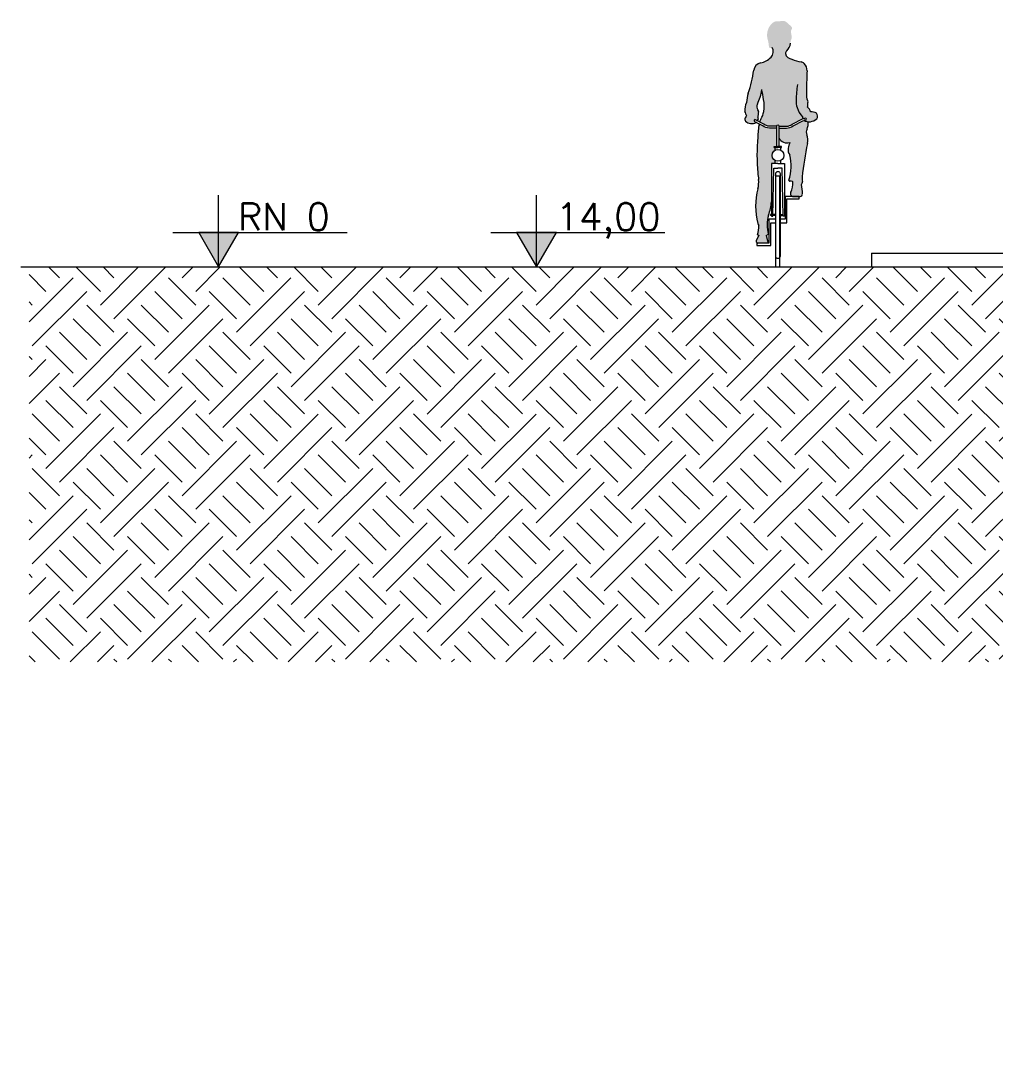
# Model space of a CAD drawing. Header units: millimetres. Extents: x 1135 to 1350, y 205 to 283.
# Drawn here: x 1287.28 to 1294.44, y 214.83 to 222.51 of the extents above; entities that cross this region are included whole.
import ezdxf

# ---------------------------------------------------------------- set-up
doc = ezdxf.new("R2010")
doc.units = ezdxf.units.MM
doc.header["$LTSCALE"] = 10
for name, color, linetype, lineweight in [('CINZA', 252, 'Continuous', 13), ('cinza 03', 252, 'Continuous', 13), ('COTA', 90, 'Continuous', 9), ('pn 02', 16, 'Continuous', 20), ('PN-01', 90, 'Continuous', 13)]:
    doc.layers.add(name, color=color, linetype=linetype, lineweight=lineweight)
doc.styles.get("Standard").update_dxf_attribs({"font": 'simplex.shx'})

msp = doc.modelspace()

# ---------------------------------------------------------------- hatches: boundary and pattern name
at = {"layer": 'CINZA'}
h = msp.add_hatch(dxfattribs=at)
h.set_pattern_fill('SOLO2', color=256, style=0)
h.set_pattern_definition([(45, (759.0659, 189.21928), (0.2, 0.6), [0.5656854, -0.5656854]), (45, (759.1659, 189.11928), (0.2, 0.6), [0.5656854, -0.5656854]), (315, (759.2659, 189.1193), (0.6, 0.2), [0.2828427, -0.2828427]), (315, (759.3659, 189.2193), (0.6, 0.2), [0.2828427, -0.2828427]), (315, (759.4659, 189.3193), (0.6, 0.2), [0.2828427, -0.2828427]), (315, (759.5659, 189.4193), (0.6, 0.2), [0.2828427, -0.2828427])])
h.paths.add_polyline_path([(1296.2833, 220.7), (1293.5287, 220.7), (1287.3429, 220.7), (1287.3429, 217.7984), (1293.6837, 217.7984)])
h.paths.add_polyline_path([(1297.4787, 220.2), (1303.7287, 220.2), (1303.7287, 220.7), (1296.2833, 220.7), (1293.6837, 217.7984), (1294.6389, 217.7984), (1294.6389, 214.8303), (1297.4787, 216.3694)])
at = {"layer": 'cinza 03'}
msp.add_hatch(color=256, dxfattribs=at).paths.add_polyline_path([(1293.056, 222.1392, 0.202684), (1293.0352, 222.1932, 0.161781), (1293.0117, 222.2055, -0.065567), (1292.945, 222.2255, -0.307921), (1292.8965, 222.2661, -0.184922), (1292.9067, 222.2867, 0.187616), (1292.9341, 222.3431, -0.116407), (1292.939, 222.3687, 0.172907), (1292.9417, 222.4024, -0.10794), (1292.9399, 222.4412, 0.441114), (1292.9414, 222.4638, 0.031772), (1292.9024, 222.4994, 0.204991), (1292.8768, 222.5065, -0.037656), (1292.8337, 222.504, 0.165992), (1292.8081, 222.4958, 0.145639), (1292.7697, 222.4444, 0.167049), (1292.768, 222.3655, -0.073057), (1292.7756, 222.3195, 0.704993), (1292.799, 222.3116, -0.348685), (1292.7914, 222.2399, -0.150141), (1292.715, 222.1985, 0.321026), (1292.6641, 222.1441, -0.050781), (1292.6242, 221.975, 0.072685), (1292.6112, 221.9066, 0.136106), (1292.5995, 221.8418, -0.038295), (1292.6126, 221.8073, 0.073267), (1292.602, 221.7957, 0.374039), (1292.605, 221.7702, 0.320817), (1292.6833, 221.7612), (1292.6755, 221.7652, -0.769949), (1292.6723, 221.782), (1292.685, 221.7755, 0.79908), (1292.6947, 221.7964, -0.053502), (1292.6996, 221.8402, 0.318491), (1292.6944, 221.8526, -0.273988), (1292.6912, 221.8964, 0.082263), (1292.7236, 222.0019, -0.01112), (1292.7371, 221.9296, -0.078025), (1292.7376, 221.8405, -0.103363), (1292.7175, 221.7862, 0.076369), (1292.7078, 221.7639), (1292.7382, 221.7484, 0.17399), (1292.7793, 221.7336), (1292.835, 221.7336), (1292.835, 221.7358, -1), (1292.8494, 221.7358), (1292.8494, 221.7336), (1292.905, 221.7336, 0.17399), (1292.9461, 221.7484), (1293.0287, 221.7905, 0.253981), (1293.0377, 221.7911, -0.847127), (1293.0502, 221.7781, 0.029331), (1293.0312, 221.7755, 0.324312), (1293.1268, 221.7888, 0.330763), (1293.1258, 221.828, 0.157716), (1293.0809, 221.8381, 0.171059), (1293.0598, 221.8732, 0.06425), (1293.0625, 221.9061, 0.295314), (1293.0543, 221.9316, -0.025569), (1293.0517, 222.0061, -0.00676)])
h = msp.add_hatch(color=256, dxfattribs=at)
h.paths.add_polyline_path([(1292.835, 221.7201), (1292.7793, 221.7201, -0.168918), (1292.7308, 221.737), (1292.7052, 221.75, 0.064892), (1292.6957, 221.6531, 0.051381), (1292.6944, 221.3899, 0.006269), (1292.6998, 221.341, -0.097008), (1292.6951, 221.2744, 0.130104), (1292.6938, 221.0186, 0.136373), (1292.7024, 221.0037, -0.077913), (1292.6921, 220.9367), (1292.7014, 220.9343), (1292.6821, 220.8906, 0.270531), (1292.695, 220.8735), (1292.7698, 220.8735), (1292.7558, 220.9311), (1292.7739, 220.9401, -0.159526), (1292.7731, 221.0805, 0.070639), (1292.7941, 221.1783), (1292.7941, 221.4596), (1292.8219, 221.4596), (1292.8219, 221.4805, -0.277901), (1292.7989, 221.5188, -0.277901), (1292.8219, 221.5571), (1292.8219, 221.5782), (1292.8155, 221.5782), (1292.8155, 221.5853), (1292.835, 221.5853)])
h.paths.add_polyline_path([(1293.0557, 221.7116, 0.128483), (1293.0641, 221.766, -0.108942), (1293.0301, 221.7761), (1292.9535, 221.737, -0.168918), (1292.905, 221.7201), (1292.8494, 221.7201), (1292.8494, 221.6467, 0.345983), (1292.9296, 221.6131, 0.030066), (1292.9184, 221.5726, 0.21244), (1292.9291, 221.5225, -0.137037), (1292.9228, 221.3372, 0.611675), (1292.9301, 221.33, -0.240046), (1292.9484, 221.3272, 0.000907), (1292.9508, 221.3255, -0.137999), (1292.9358, 221.2481, 0.552203), (1292.9542, 221.2175, 0.01241), (1293.0054, 221.2179, 0.399749), (1293.0228, 221.2355, 0.071162), (1293.0141, 221.3058, 0.293025), (1293.0223, 221.3276, -0.071068), (1293.0199, 221.3612, -0.022308), (1293.0593, 221.6071, 0.146047), (1293.0538, 221.6706, -0.215156)])
at = {"layer": 'pn 02'}
for points in [[(1288.8806, 220.953), (1288.5885, 220.953), (1288.7345, 220.7)], [(1291.2155, 220.953), (1290.9234, 220.953), (1291.0695, 220.7)]]:
    msp.add_hatch(color=256, dxfattribs=at).paths.add_polyline_path(points)

# ---------------------------------------------------------------- linework, layer by layer
at = {"layer": 'cinza 03'}
for p, q in [((1292.8155, 221.5853), (1292.8422, 221.5853)), ((1292.8155, 221.5782), (1292.8155, 221.5853)), ((1292.8219, 221.5782), (1292.8155, 221.5782)), ((1292.8219, 221.5571), (1292.8219, 221.5782)), ((1292.8219, 221.5782), (1292.8422, 221.5782)), ((1292.8689, 221.5853), (1292.8422, 221.5853)), ((1292.8624, 221.5782), (1292.8422, 221.5782)), ((1292.8624, 221.5782), (1292.8689, 221.5782)), ((1292.8624, 221.5571), (1292.8624, 221.5782)), ((1292.8689, 221.5782), (1292.8689, 221.5853)), ((1292.8219, 221.4596), (1292.8219, 221.4805)), ((1292.8624, 221.4596), (1292.8624, 221.4805)), ((1292.8278, 220.9825), (1292.8278, 221.369)), ((1292.8278, 221.369), (1292.8538, 221.369)), ((1292.8538, 221.369), (1292.8538, 220.7)), ((1292.7941, 221.085), (1292.7875, 221.085)), ((1292.7875, 221.085), (1292.7875, 221.0773)), ((1292.8261, 221.085), (1292.8044, 221.085)), ((1292.8582, 221.085), (1292.8799, 221.085)), ((1292.8902, 221.085), (1292.8969, 221.085)), ((1292.8969, 221.085), (1292.8969, 221.0773)), ((1292.7941, 221.0773), (1292.7875, 221.0773)), ((1292.8261, 221.0773), (1292.8042, 221.0773)), ((1292.8582, 221.0773), (1292.8801, 221.0773)), ((1292.8902, 221.0773), (1292.8969, 221.0773)), ((1292.7014, 220.9343), (1292.6821, 220.8906)), ((1292.7558, 220.9311), (1292.7698, 220.8735)), ((1292.8278, 220.7), (1292.8278, 220.9825))]:
    msp.add_line(p, q, dxfattribs=at)
for points in [[(1292.835, 221.7336), (1292.7793, 221.7336, -0.17399), (1292.7382, 221.7484), (1292.6723, 221.782)], [(1292.8494, 221.7336), (1292.905, 221.7336, 0.17399), (1292.9461, 221.7484), (1293.0287, 221.7905)], [(1292.8494, 221.7201), (1292.905, 221.7201, 0.168918), (1292.9535, 221.737), (1293.0305, 221.7763)], [(1292.835, 221.7201), (1292.7793, 221.7201, -0.168918), (1292.7308, 221.737), (1292.6727, 221.7667)], [(1292.835, 221.5853), (1292.835, 221.7358, -1), (1292.8494, 221.7358), (1292.8494, 221.5853)]]:
    msp.add_lwpolyline(points, format="xyb", dxfattribs=at)
for points in [[(1292.8422, 221.4596), (1292.7941, 221.4596), (1292.7941, 221.0738), (1292.8042, 221.0738), (1292.8119, 221.4264), (1292.8422, 221.4264)], [(1292.8422, 221.4596), (1292.8902, 221.4596), (1292.8902, 221.0738), (1292.8802, 221.0738), (1292.8725, 221.4264), (1292.8422, 221.4264)], [(1292.8582, 221.0244), (1292.9082, 221.0244), (1292.9082, 221.201), (1292.997, 221.201), (1292.997, 221.2167), (1292.8946, 221.2167), (1292.8946, 221.085)], [(1292.8261, 221.0501), (1292.7762, 221.0501), (1292.7762, 220.8735), (1292.6874, 220.8735), (1292.6874, 220.8577), (1292.7898, 220.8577), (1292.7898, 221.0244), (1292.8261, 221.0244)], [(1292.8946, 221.0773), (1292.8946, 221.0501), (1292.8582, 221.0501)], [(1292.6921, 220.9367), (1292.7014, 220.9343)], [(1292.7558, 220.9311), (1292.7739, 220.9401)]]:
    msp.add_lwpolyline(points, dxfattribs=at)
msp.add_lwpolyline([(1292.8261, 220.7767), (1292.8261, 221.3856, -1), (1292.8582, 221.3856), (1292.8582, 220.7769, -0.995055)], format="xyb", close=True, dxfattribs=at)
msp.add_circle((1292.8422, 221.5188), 0.0433, dxfattribs=at)
for centre, radius, start, end in [((1292.7501, 222.2805), 0.058, 315.50599, 32.39763), ((1292.8478, 222.3502), 0.0866, 312.83734, 355.34171), ((1292.6858, 222.3437), 0.1481, 281.35131, 315.50599), ((1292.9284, 222.2632), 0.032, 132.83734, 174.74489), ((1292.9507, 222.2815), 0.0562, 195.81272, 264.27141), ((1292.7275, 222.1358), 0.064, 101.35131, 172.5433), ((1293.0545, 222.4685), 0.2665, 245.7507, 260.75617), ((1293.0049, 222.164), 0.042, 43.99721, 80.75617), ((1292.9817, 222.1416), 0.0743, 358.16624, 43.99721), ((1291.8138, 222.2554), 0.8576, 340.91504, 352.5433), ((1297.9749, 221.914), 4.924, 177.37897, 178.92816), ((1293.8993, 221.9018), 0.9242, 171.42007, 178.49732), ((1293.7814, 221.9948), 0.7298, 179.11151, 184.97018), ((1292.8517, 221.8963), 0.2407, 160.91504, 177.54404), ((1292.3891, 222.0469), 0.3375, 333.5256, 352.33646), ((1291.1056, 221.6631), 1.6531, 9.27912, 11.82747), ((1292.4534, 221.8833), 0.2875, 351.43321, 9.27912), ((1293.0387, 221.9125), 0.0247, 344.89811, 50.7086), ((1292.7222, 221.853), 0.1232, 154.22419, 185.22689), ((1292.7298, 221.8772), 0.0431, 153.5256, 214.81488), ((1292.6883, 221.8427), 0.0116, 347.40387, 58.06873), ((1293.1574, 221.9221), 0.182, 178.78585, 196.72567), ((1293.1224, 221.9074), 0.1443, 195.10845, 226.88688), ((1292.9336, 221.9001), 0.129, 347.92418, 2.62894), ((1293.0206, 221.8257), 0.0616, 11.58241, 50.41036), ((1292.6182, 221.7847), 0.0196, 145.86045, 227.89148), ((1292.3816, 221.7391), 0.2409, 16.46429, 25.23653), ((1292.6466, 221.7654), 0.054, 129.09889, 145.86045), ((1292.6761, 221.774), 0.00885, 115.64477, 254.49837), ((1292.6875, 221.7871), 0.0118, 252.57299, 51.78216), ((1292.9012, 221.7952), 0.2065, 167.40387, 179.65363), ((1292.5206, 221.5751), 0.2815, 51.78216, 51.81406), ((1292.7854, 221.7435), 0.0802, 147.828, 165.29657), ((1292.5978, 221.8615), 0.1414, 327.828, 351.43321), ((1293.0326, 221.799), 0.00935, 161.55522, 302.36305), ((1293.0698, 221.8481), 0.0823, 241.9871, 313.86113), ((1293.0628, 221.6154), 0.1632, 94.45598, 101.1762), ((1293.0428, 221.7836), 0.00917, 323.18191, 124.25727), ((1293.0877, 221.7635), 0.0749, 59.40729, 95.25783), ((1293.1, 221.8077), 0.0329, 324.85412, 38.06328), ((1292.6504, 221.8204), 0.0677, 227.89148, 297.63156), ((1293.0725, 221.6649), 0.377, 166.89701, 181.79731), ((1292.7854, 221.7435), 0.0802, 175.41674, 183.99626), ((1293.1001, 221.689), 0.0498, 153.00479, 201.57457), ((1292.9557, 221.7548), 0.109, 336.60651, 6.08927), ((1293.9721, 221.5152), 1.2838, 173.8369, 185.60224), ((1292.9109, 221.6809), 0.0704, 209.05639, 285.39541), ((1292.95, 221.6296), 0.1115, 348.33796, 21.57457), ((1292.98, 221.5595), 0.063, 168.03709, 216.01157), ((1293.2605, 221.5001), 0.3497, 161.14845, 168.03709), ((1295.7934, 221.0427), 2.7918, 168.33796, 173.44973), ((1292.5943, 221.4411), 0.3445, 342.44997, 13.66222), ((1294.6487, 221.5816), 1.9636, 185.60224, 187.03906), ((1292.5276, 221.3197), 0.1735, 344.87586, 7.03906), ((1292.9283, 221.3355), 0.00581, 162.44997, 288.26236), ((1292.9365, 221.3106), 0.0204, 54.26942, 108.26236), ((1292.8058, 221.3135), 0.1455, 333.30362, 4.73224), ((1293.4122, 221.9718), 0.7942, 234.26942, 234.47738), ((1293.0011, 221.323), 0.0216, 306.89006, 12.21766), ((1293.1387, 221.3528), 0.1191, 175.95746, 192.21766), ((1293.1778, 221.144), 0.5, 164.87586, 194.52691), ((1292.9546, 221.2386), 0.0211, 153.30362, 268.93415), ((1292.7729, 221.2402), 0.2499, 358.93415, 15.21592), ((1292.4389, 221.2036), 0.3561, 339.77115, 355.93363), ((1292.9734, 222.2483), 1.0309, 268.93415, 271.77818), ((1293.0048, 221.2358), 0.018, 271.77818, 358.93415), ((1292.7248, 221.0266), 0.032, 194.52691, 225.58976), ((1292.9878, 221.0116), 0.2255, 162.22858, 198.48375), ((1292.4834, 221.003), 0.2189, 342.37923, 0.19961), ((1292.7032, 220.893), 0.0212, 186.69841, 247.25007)]:
    msp.add_arc(centre, radius, start, end, dxfattribs=at)
at = {"layer": 'pn 02'}
for p, q in [((1288.7345, 220.7), (1288.7345, 221.2276)), ((1291.0695, 220.7), (1291.0695, 221.2276)), ((1288.398, 220.953), (1289.6776, 220.953)), ((1290.733, 220.953), (1292.0126, 220.953))]:
    msp.add_line(p, q, dxfattribs=at)
for points in [[(1288.7345, 220.7), (1288.8806, 220.953), (1288.5885, 220.953)], [(1291.0695, 220.7), (1291.2155, 220.953), (1290.9234, 220.953)]]:
    msp.add_lwpolyline(points, close=True, dxfattribs=at)
at = {"layer": 'PN-01'}
for q in [(1293.5287, 220.7), (1303.7287, 220.8)]:
    msp.add_line((1293.5287, 220.8), q, dxfattribs=at)
at = {"layer": 'PN-01', "color": 1}
for p, q in [((1287.2828, 220.7), (1293.5287, 220.7)), ((1293.5287, 220.7), (1303.7287, 220.7))]:
    msp.add_line(p, q, dxfattribs=at)

# ---------------------------------------------------------------- texts
at = {"layer": 'COTA'}
for s, p in [('RN 0', (1288.8752, 220.9687)), ('14,00', (1291.2102, 220.9687))]:
    msp.add_text(s, height=0.2, dxfattribs=at).set_placement(p)

doc.saveas('drawing.dxf')
